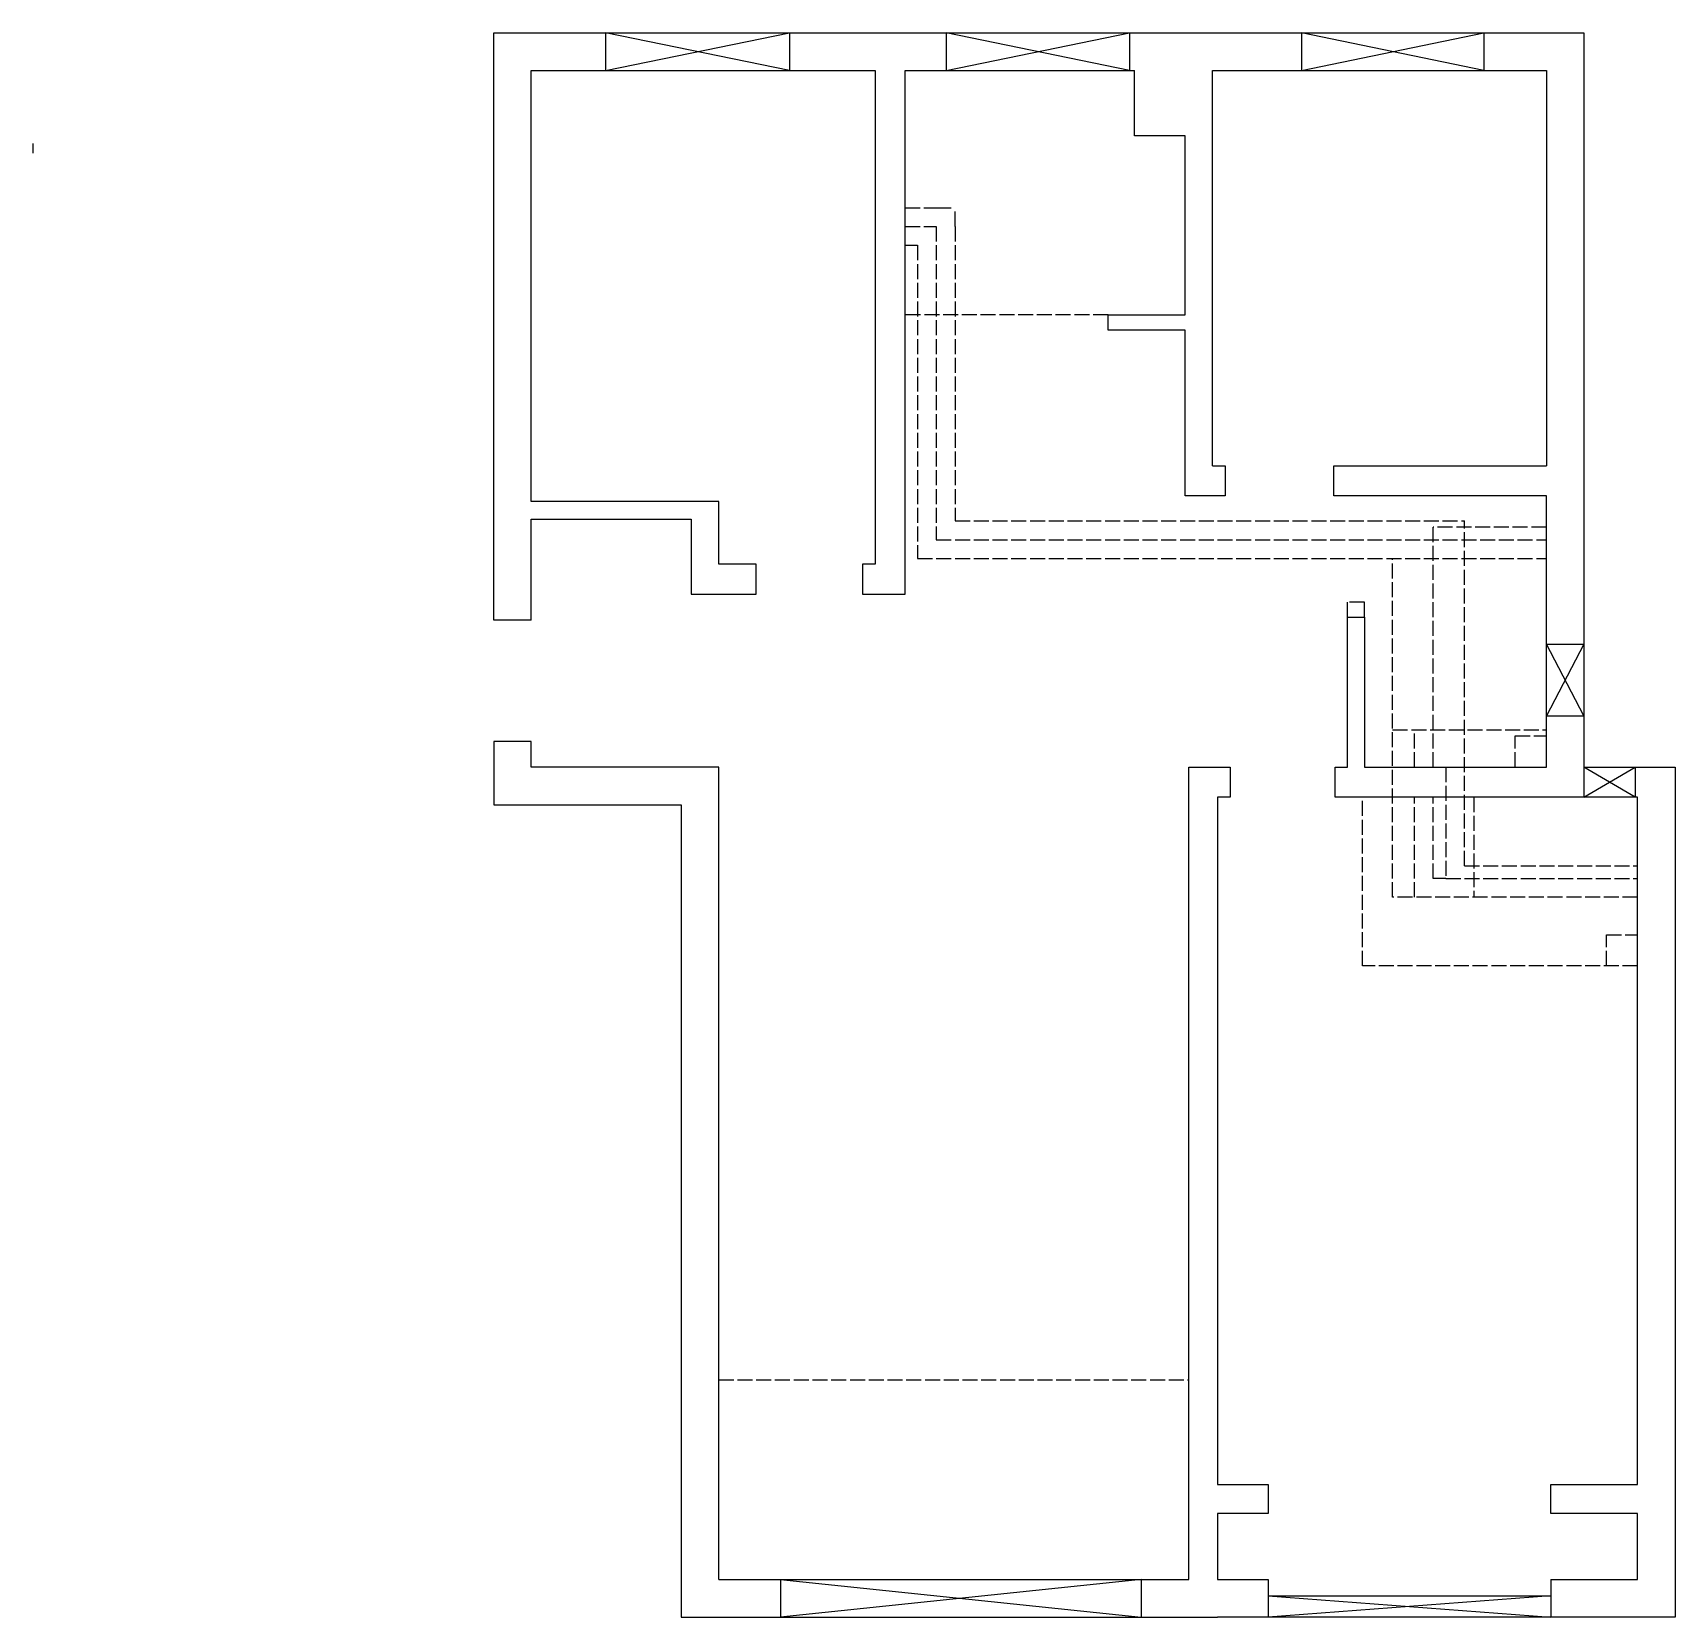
# Model space of a CAD drawing. Header units: inches. Extents: x 1451 to 2765, y 1068 to 2335.
import ezdxf

# ---------------------------------------------------------------- set-up
doc = ezdxf.new("R2010")
doc.units = ezdxf.units.IN
doc.header["$MEASUREMENT"] = 0
doc.linetypes.add('ACAD_ISO02W100', pattern=[15, 12, -3])
doc.layers.add('水路图-屋顶', color=7, linetype='ACAD_ISO02W100', true_color=0xecbcd1)

msp = doc.modelspace()

# ---------------------------------------------------------------- linework, layer by layer
for p, q in [((1820, 2305), (1820, 2335)), ((1820, 2335), (1850, 2335)), ((1850, 2335), (1909.5, 2335)), ((1909.5, 2335), (2056.5, 2335)), ((1909.5, 2335), (1909.5, 2305)), ((1909.5, 2305), (2056.5, 2335)), ((2056.5, 2305), (1909.5, 2335)), ((2056.5, 2335), (2125, 2335)), ((2056.5, 2335), (2056.5, 2305)), ((2125, 2335), (2149, 2335)), ((2149, 2335), (2182, 2335)), ((2182, 2335), (2328.5, 2335)), ((2182, 2335), (2182, 2305)), ((2182, 2305), (2328.5, 2335)), ((2328.5, 2305), (2182, 2335)), ((2328.5, 2335), (2332.5, 2335)), ((2328.5, 2335), (2328.5, 2305)), ((2332.5, 2335), (2373, 2335)), ((2373, 2335), (2395, 2335)), ((2395, 2335), (2466, 2335)), ((2466, 2335), (2612, 2335)), ((2466, 2335), (2466, 2305)), ((2466, 2305), (2612, 2335)), ((2612, 2305), (2466, 2335)), ((2612, 2335), (2662, 2335)), ((2612, 2335), (2612, 2305)), ((2662, 2335), (2692, 2335)), ((2692, 2335), (2692, 2305)), ((1820, 1960), (1820, 2305)), ((1850, 1960), (1850, 2305)), ((1850, 2305), (1909.5, 2305)), ((1909.5, 2305), (2056.5, 2305)), ((2056.5, 2305), (2125, 2305)), ((2125, 2305), (2125, 1910)), ((2149, 1886), (2149, 2305)), ((2149, 2305), (2182, 2305)), ((2182, 2305), (2328.5, 2305)), ((2328.5, 2305), (2332.5, 2305)), ((2332.5, 2252.5), (2332.5, 2305)), ((2395, 1988.5), (2395, 2305)), ((2395, 2305), (2466, 2305)), ((2466, 2305), (2612, 2305)), ((2612, 2305), (2662, 2305)), ((2662, 2305), (2662, 1988.5)), ((2692, 2305), (2692, 1988.5)), ((2373, 2252.5), (2332.5, 2252.5)), ((2373, 2109.5), (2373, 2252.5)), ((2311.5, 2097), (2311.5, 2109.5)), ((2311.5, 2109.5), (2373, 2109.5)), ((2373, 2097), (2311.5, 2097)), ((2373, 1964.5), (2373, 2097)), ((2395, 1988.5), (2405, 1988.5)), ((2405, 1988.5), (2405, 1964.5)), ((2492, 1964.5), (2492, 1988.5)), ((2492, 1988.5), (2662, 1988.5)), ((2692, 1988.5), (2692, 1964.5)), ((1820, 1946), (1820, 1960)), ((2000, 1960), (1850, 1960)), ((2000, 1910), (2000, 1960)), ((2405, 1964.5), (2373, 1964.5)), ((2662, 1964.5), (2492, 1964.5)), ((2662, 1846), (2662, 1964.5)), ((2692, 1964.5), (2692, 1846)), ((1820, 1865), (1820, 1946)), ((1850, 1865), (1850, 1946)), ((1850, 1946), (1978, 1946)), ((1978, 1946), (1978, 1886)), ((2030, 1910), (2000, 1910)), ((2030, 1886), (2030, 1910)), ((2125, 1910), (2115, 1910)), ((2115, 1910), (2115, 1886)), ((1978, 1886), (2030, 1886)), ((2115, 1886), (2149, 1886)), ((2503, 1747.5), (2503, 1867.5)), ((2503, 1867.5), (2516.5, 1867.5)), ((2516.5, 1867.5), (2516.5, 1747.5)), ((1850, 1865), (1820, 1865)), ((2662, 1788.5), (2662, 1846)), ((2692, 1788.5), (2662, 1846)), ((2662, 1846), (2692, 1846)), ((2692, 1846), (2662, 1788.5)), ((2692, 1846), (2692, 1788.5)), ((2662, 1747.5), (2662, 1788.5)), ((2662, 1788.5), (2692, 1788.5)), ((2692, 1788.5), (2692, 1747.5)), ((1850, 1768), (1820, 1768)), ((1820, 1768), (1820, 1747.5)), ((1850, 1747.5), (1850, 1768)), ((1820, 1747.5), (1820, 1717.5)), ((2000, 1747.5), (1850, 1747.5)), ((2000, 1097.5), (2000, 1747.5)), ((2376, 1097.5), (2376, 1747.5)), ((2376, 1747.5), (2409, 1747.5)), ((2409, 1747.5), (2409, 1723.5)), ((2493, 1723.5), (2493, 1747.5)), ((2493, 1747.5), (2503, 1747.5)), ((2516.5, 1747.5), (2662, 1747.5)), ((2692, 1747.5), (2733, 1747.5)), ((2733, 1723.5), (2692, 1747.5)), ((2692, 1747.5), (2692, 1723.5)), ((2692, 1723.5), (2733, 1747.5)), ((2733, 1747.5), (2735, 1747.5)), ((2733, 1747.5), (2733, 1723.5)), ((2735, 1747.5), (2765, 1747.5)), ((2765, 1747.5), (2765, 1723.5)), ((2409, 1723.5), (2399, 1723.5)), ((2399, 1723.5), (2399, 1173.5)), ((2692, 1723.5), (2493, 1723.5)), ((2733, 1723.5), (2692, 1723.5)), ((2735, 1723.5), (2733, 1723.5)), ((2735, 1173.5), (2735, 1723.5)), ((2765, 1723.5), (2765, 1173.5)), ((1820, 1717.5), (1850, 1717.5)), ((1850, 1717.5), (1970, 1717.5)), ((1970, 1717.5), (1970, 1097.5)), ((2399, 1173.5), (2439.5, 1173.5)), ((2439.5, 1173.5), (2439.5, 1150.5)), ((2665.5, 1150.5), (2665.5, 1173.5)), ((2665.5, 1173.5), (2735, 1173.5)), ((2765, 1173.5), (2765, 1150.5)), ((2439.5, 1150.5), (2399, 1150.5)), ((2399, 1150.5), (2399, 1097.5)), ((2735, 1150.5), (2665.5, 1150.5)), ((2735, 1097.5), (2735, 1150.5)), ((2765, 1150.5), (2765, 1097.5)), ((1970, 1097.5), (1970, 1067.5)), ((2000, 1097.5), (2049.5, 1097.5)), ((2049.5, 1097.5), (2338, 1097.5)), ((2049.5, 1097.5), (2338, 1067.5)), ((2049.5, 1097.5), (2049.5, 1067.5)), ((2338, 1097.5), (2049.5, 1067.5)), ((2338, 1097.5), (2376, 1097.5)), ((2338, 1097.5), (2338, 1067.5)), ((2399, 1097.5), (2439.5, 1097.5)), ((2665.5, 1097.5), (2735, 1097.5)), ((2765, 1097.5), (2765, 1067.5)), ((1970, 1067.5), (2000, 1067.5)), ((2000, 1067.5), (2049.5, 1067.5)), ((2049.5, 1067.5), (2338, 1067.5)), ((2338, 1067.5), (2376, 1067.5)), ((2376, 1067.5), (2399, 1067.5)), ((2735, 1067.5), (2399, 1067.5)), ((2765, 1067.5), (2735, 1067.5))]:
    msp.add_line(p, q)
at = {"linetype": 'ACAD_ISO02W100'}
for p, q in [((2515, 1588.5), (2515, 1723.5)), ((2735, 1588.5), (2515, 1588.5)), ((2000, 1257.5), (2376, 1257.5))]:
    msp.add_line(p, q, dxfattribs=at)
at = {"linetype": 'Continuous'}
for p, q in [((2439.5, 1097.5), (2439.5, 1084.5)), ((2665.5, 1097.5), (2665.5, 1084.5)), ((2439.5, 1084.5), (2439.5, 1067.5)), ((2439.5, 1084.5), (2665.5, 1084.5)), ((2665.5, 1084.5), (2439.5, 1067.5)), ((2439.5, 1084.5), (2665.5, 1067.5)), ((2665.5, 1084.5), (2665.5, 1067.5))]:
    msp.add_line(p, q, dxfattribs=at)
at = {"layer": '水路图-屋顶'}
for p, q in [((2149, 2305), (2149, 2305)), ((1451.4, 2246.4), (1451.4, 2238.7)), ((2149, 2180), (2149, 2195)), ((2311.5, 2109.5), (2149, 2109.5)), ((2662, 1929.5), (2662, 1939.5)), ((2503, 1867.5), (2503, 1879.5)), ((2516.5, 1879.5), (2503, 1879.5)), ((2516.5, 1867.5), (2516.5, 1879.5)), ((2637, 1747.5), (2637, 1772.5)), ((2637, 1772.5), (2662, 1772.5)), ((2735, 1658.5), (2735, 1668.5)), ((2710, 1588.5), (2710, 1613.5)), ((2710, 1613.5), (2735, 1613.5))]:
    msp.add_line(p, q, dxfattribs=at)
at = {"layer": '水路图-屋顶', "color": 41, "true_color": 0xf4ee51}
for p, q in [((2149, 2195), (2174, 2195)), ((2174, 2195), (2189, 2195)), ((2189, 2180), (2189, 2195)), ((2189, 2180), (2189, 1944.5)), ((2189, 1944.5), (2596.5, 1944.5)), ((2596.5, 1668.5), (2596.5, 1944.5)), ((2596.5, 1668.5), (2735, 1668.5))]:
    msp.add_line(p, q, dxfattribs=at)
at = {"layer": '水路图-屋顶', "color": 240, "true_color": 0xed1f24}
for p, q in [((2149, 2180), (2174, 2180)), ((2174, 2180), (2174, 1929.5)), ((2662, 1939.5), (2571.5, 1939.5)), ((2571.5, 1747.5), (2571.5, 1939.5)), ((2174, 1929.5), (2662, 1929.5)), ((2571.5, 1747.5), (2581.5, 1747.5)), ((2581.5, 1747.5), (2581.5, 1658.5)), ((2571.5, 1658.5), (2571.5, 1723.5)), ((2581.5, 1658.5), (2571.5, 1658.5)), ((2581.5, 1658.5), (2735, 1658.5))]:
    msp.add_line(p, q, dxfattribs=at)
at = {"layer": '水路图-屋顶', "color": 5}
for p, q in [((2149, 2165), (2159, 2165)), ((2159, 2165), (2159, 1914.5)), ((2159, 1914.5), (2662, 1914.5)), ((2539, 1643.5), (2539, 1914.5)), ((2539, 1777.5), (2662, 1777.5)), ((2556.5, 1747.5), (2556.5, 1777.5)), ((2556.5, 1643.5), (2556.5, 1723.5)), ((2604, 1723.5), (2604, 1643.5)), ((2735, 1643.5), (2539, 1643.5))]:
    msp.add_line(p, q, dxfattribs=at)

doc.saveas('drawing.dxf')
